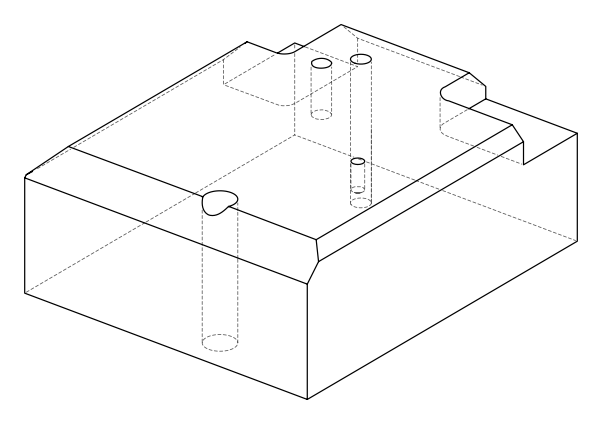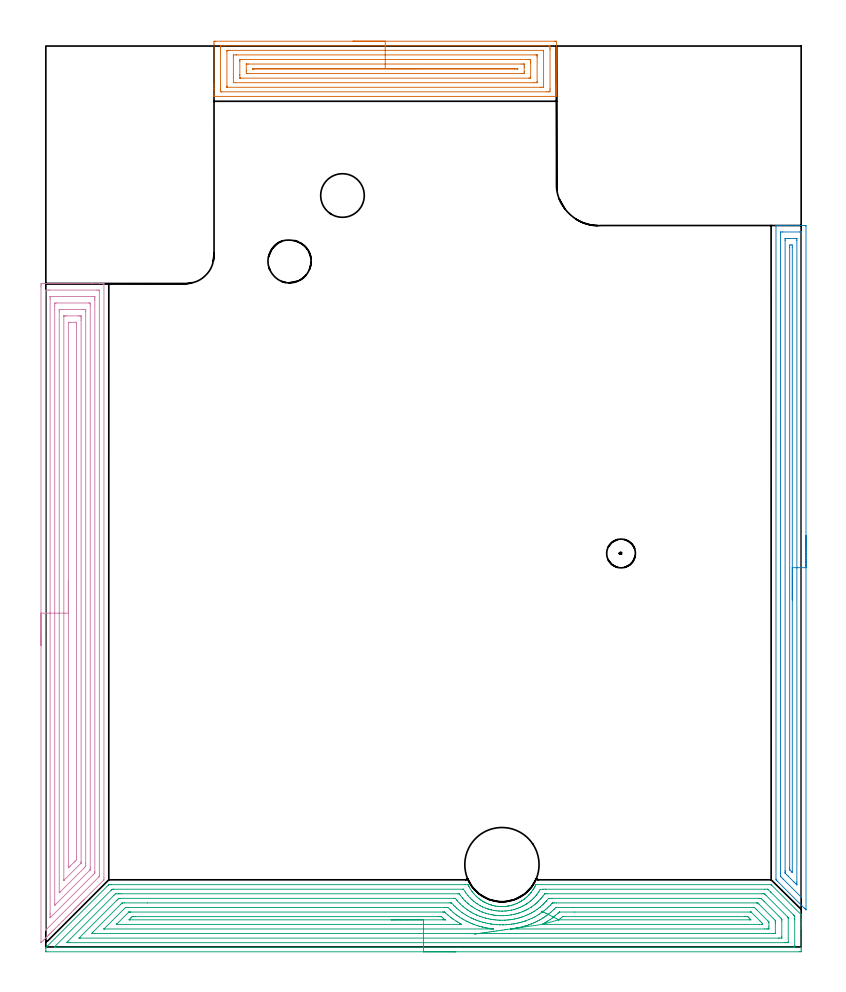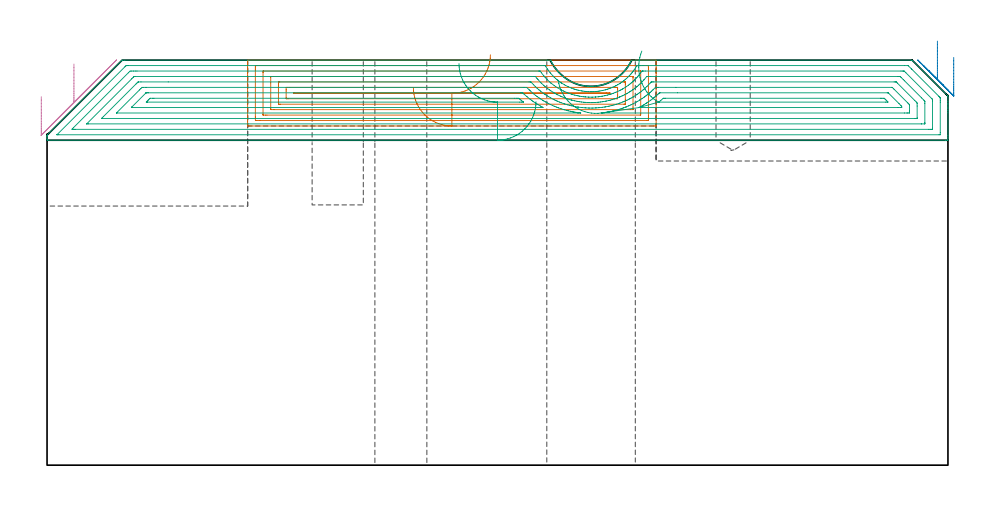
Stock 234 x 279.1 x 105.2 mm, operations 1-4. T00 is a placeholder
(PLAN: 14 operations, 8 tool changes, 57.6 min)
(1 AREA_MILL | FG_CHAMFER_SURFACE | UGT0205_001 | 6.13 min | 17719 mm3)
(2 AREA_MILL_1 | FG_CHAMFER_SURFACE_1 | UGT0205_001 | 6.83 min | 9652 mm3)
(3 AREA_MILL_2 | FG_CHAMFER_SURFACE_2 | UGT0205_001 | 14.41 min | 50048 mm3)
(4 AREA_MILL_3 | FG_CHAMFER_SURFACE_3 | UGT0205_001 | 11.29 min | 37905 mm3)
(5 MILL_CORNER_NOTCH_RECTANGULAR | CORNER_NOTCH_RECTANGULAR | NXT0201_012 | Follow Part, ap 4, ae 75% | 7.03 min | 108141 mm3)
(6 MILL_CORNER_NOTCH_RECTANGULAR_1 | CORNER_NOTCH_RECTANGULAR_1 | NXT0201_012 | Follow Part, ap 4, ae 75% | 9.53 min | 142114 mm3)
(7 MILL_BLIND_HOLE_FROM_SOLID_MATERIAL | STEP1POCKET | NXT0201_013 | Spiral | 0.78 min | 5224 mm3)
(8 SPOT_DRILL | STEP1HOLE | NXT0321_9005460120000 | 0.03 min | 9 mm3)
(9 SPOT_DRILL_1 | STEP1POCKET_1 | NXT0321_9005460120000 | 0.03 min | 3 mm3)
(10 DRILL_BLIND_HOLE_INTO_CENTER | STEP1HOLE | UGT0301_205 | 0.06 min | 712 mm3)
(11 GUN_DRILL_THROUGH_HOLE | STEP1HOLE | UGT0307_005 | 0.52 min | 5046 mm3)
(12 DRILL_TO_ENLARGE_THROUGH_HOLE | STEP1HOLE | NXT0301_102 | 0.45 min | 9283 mm3)
(13 INDEXABLE_INSERT_DRILL_THROUGH_HOLE_FROM_SOLID | STEP1HOLE_1 | NXT0302_017 | 0.44 min | 43389 mm3)
(14 DRILL_BLIND_HOLE_INTO_CENTER_1 | STEP1POCKET_1 | UGT0301_205 | 0.1 min | 1338 mm3)
(TOOL UGT0205_001 | Chamfer Mill 20 x 3 x 45 deg. | D20 FL50 Z2)
(TOOL NXT0201_012 | ENDMILL 16mm [2P460-1600-NA 1630] | D16 FL38 Z6)
(TOOL NXT0201_013 | ENDMILL 10mm | D10 FL30 Z4)
(TOOL NXT0321_9005460120000 | NC Spot Drill, 142deg, 12mm, Carbide, Uncoated | D12 PA142 FL30 Z2)
(TOOL UGT0301_205 | Twist Drill 8.9 mm | D8.9 PA118 FL78 Z2)
(TOOL UGT0307_005 | Gun Drill 8.3 mm | D8.3 PA130 FL24 Z1)
(TOOL NXT0301_102 | Carbide Drill 13.5mm [860.1-1350-108A1-MM 2214] | D13.5 PA140 FL123 Z2)
(TOOL NXT0302_017 | Index. Insert Drill 23mm [880-D2300L25-05] | D23 PA176 FL115 Z2)
(OP 1 AREA_MILL)
G17 G21 G94 G90
T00 M6
G54
G17 G0 G90 X95.15 Y280.6 S1061 M3
G43 Z115.2 H0
Z98.1
G94 G1 X95.188 Z97.228 F250.
X95.302 Z96.364
X95.491 Z95.512
X95.753 Z94.68
X96.087 Z93.874
X96.49 Z93.1
X96.958 Z92.364
X97.49 Z91.672
X98.079 Z91.029
X98.722 Z90.44
X99.414 Z89.908
X100.15 Z89.44
X100.924 Z89.037
X101.73 Z88.703
X102.562 Z88.441
X103.414 Z88.252
X104.278 Z88.138
X105.15 Z88.1
X157.635
X157.976 Y280.596 Z88.102
X158.19 Y280.591 Z88.105
X158.2 Y280.372 Z88.325
Y267.607 Z101.087
Y266.959 Z101.739
Y266.718 Z101.979
Y266.07 Z102.627
Y265.829 Z102.867
Y265.349 Z103.35
Y264.533 Z104.166
Y263.799 Z104.9
Y263.529 Z105.162
X158.191 Y263.503 Z105.188
X158.08 Y263.5 Z105.2
X52.22
X52.11 Y263.503 Z105.188
X52.107 Y263.527 Z105.164
X52.1 Y263.798 Z104.9
Y264.533 Z104.166
Y265.349 Z103.35
Y265.829 Z102.867
Y266.07 Z102.627
Y266.718 Z101.979
Y266.959 Z101.739
Y267.607 Z101.087
Y279.483 Z89.213
X52.103 Y280.048 Z88.649
X52.107 Y280.591 Z88.105
X52.119 Y280.593 Z88.103
X52.665 Y280.6 Z88.1
X105.15
Y279.186 Z89.514
X155.83 Y279.185 Z89.515
X155.856 Y279.184 Z89.516
X156.19 Y279.159 Z89.541
X156.198 Y278.817 Z89.883
X156.2 Y278.271 Z90.429
Y277.927 Z90.773
Y265.829 Z102.871
X156.199 Y265.487 Z103.213
X156.19 Y264.941 Z103.759
X155.881 Y264.916 Z103.784
X155.856 Y264.915 Z103.785
X154.993 Y264.914 Z103.786
X54.47 Y264.915 Z103.785
X54.444 Y264.916 Z103.784
X54.11 Y264.941 Z103.759
X54.102 Y265.283 Z103.417
X54.1 Y265.829 Z102.871
Y266.173 Z102.527
Y278.271 Z90.429
X54.101 Y278.613 Z90.087
X54.11 Y279.159 Z89.541
X54.419 Y279.184 Z89.516
X54.444 Y279.185 Z89.515
X55.307 Y279.186 Z89.514
X105.15
Y277.772 Z90.928
X154.077 Y277.771 Z90.929
X154.132 Y277.77 Z90.93
X154.166 Y277.768 Z90.932
X154.179 Y277.766 Z90.934
X154.19 Y277.75 Z90.95
X154.197 Y277.505 Z91.195
X154.199 Y277.382 Z91.318
X154.2 Y266.595 Z102.105
X154.198 Y266.472 Z102.228
X154.194 Y266.39 Z102.31
X154.189 Y266.335 Z102.365
X154.173 Y266.333 Z102.367
X154.077 Y266.331 Z102.369
X153.577 Y266.329 Z102.371
X153.187 Y266.328 Z102.372
X56.223 Y266.329 Z102.371
X56.168 Y266.33 Z102.37
X56.134 Y266.332 Z102.368
X56.121 Y266.334 Z102.366
X56.11 Y266.35 Z102.35
X56.103 Y266.595 Z102.105
X56.101 Y266.718 Z101.982
X56.1 Y277.505 Z91.195
X56.102 Y277.629 Z91.071
X56.106 Y277.711 Z90.989
X56.111 Y277.765 Z90.935
X56.127 Y277.767 Z90.933
X56.223 Y277.769 Z90.931
X56.723 Y277.771 Z90.929
X57.113 Y277.772 Z90.928
X105.15
Y276.357 Z92.343
X151.544
X152.172 Y276.352 Z92.348
X152.185 Y276.351 Z92.349
X152.19 Y276.342 Z92.358
X152.195 Y276.301 Z92.399
X152.198 Y276.216 Z92.484
X152.2 Y276.044 Z92.656
Y275.702 Z92.998
X152.199 Y268.1 Z100.6
X152.197 Y267.902 Z100.798
X152.193 Y267.803 Z100.897
X152.19 Y267.758 Z100.942
X152.155 Y267.749 Z100.951
X151.408 Y267.744 Z100.956
X151.271 Y267.743 Z100.957
X58.756
X58.128 Y267.748 Z100.952
X58.115 Y267.749 Z100.951
X58.11 Y267.758 Z100.942
X58.105 Y267.799 Z100.901
X58.102 Y267.884 Z100.816
X58.1 Y269.384 Z99.316
X58.101 Y276. Z92.7
X58.103 Y276.198 Z92.502
X58.107 Y276.297 Z92.403
X58.11 Y276.342 Z92.358
X58.145 Y276.351 Z92.349
X58.892 Y276.356 Z92.344
X59.029 Y276.357 Z92.343
X105.15
Y274.943 Z93.757
X149.856
X150.008 Y274.941 Z93.759
X150.128 Y274.937 Z93.763
X150.19 Y274.933 Z93.767
X150.193 Y274.906 Z93.794
X150.197 Y274.716 Z93.984
X150.2 Y274.145 Z94.555
Y273.827 Z94.873
Y269.702 Z98.998
X150.198 Y269.384 Z99.316
X150.195 Y269.242 Z99.458
X150.19 Y269.172 Z99.528
X150.183 Y269.164 Z99.536
X150.148 Y269.161 Z99.539
X150.083 Y269.158 Z99.542
X149.856 Y269.157 Z99.543
X149.629
X60.444
X60.292 Y269.159 Z99.541
X60.172 Y269.163 Z99.537
X60.11 Y269.167 Z99.533
X60.107 Y269.194 Z99.506
X60.103 Y269.384 Z99.316
X60.1 Y269.955 Z98.745
Y270.273 Z98.427
Y274.398 Z94.302
X60.102 Y274.716 Z93.984
X60.105 Y274.858 Z93.842
X60.11 Y274.928 Z93.772
X60.117 Y274.936 Z93.764
X60.152 Y274.939 Z93.761
X60.216 Y274.942 Z93.758
X60.444 Y274.943 Z93.757
X60.671
X105.15
Y273.529 Z95.171
X147.259
X147.85 Y273.527 Z95.173
X148.152 Y273.525 Z95.175
X148.179 Y273.522 Z95.178
X148.19 Y273.515 Z95.185
X148.196 Y273.481 Z95.219
X148.199 Y272.939 Z95.761
X148.2 Y272.589 Z96.111
Y271.161 Z97.539
Y270.812 Z97.888
X148.197 Y270.695 Z98.005
X148.193 Y270.602 Z98.098
X148.19 Y270.577 Z98.123
X148.18 Y270.576 Z98.124
X148.145 Y270.574 Z98.126
X147.85 Y270.572 Z98.128
X147.551 Y270.571 Z98.129
X63.041
X62.45 Y270.573 Z98.127
X62.148 Y270.575 Z98.125
X62.121 Y270.578 Z98.122
X62.11 Y270.585 Z98.115
X62.104 Y270.619 Z98.081
X62.101 Y271.161 Z97.539
X62.1 Y271.511 Z97.189
Y273.288 Z95.412
X62.103 Y273.405 Z95.295
X62.107 Y273.498 Z95.202
X62.11 Y273.523 Z95.177
X62.12 Y273.524 Z95.176
X62.155 Y273.526 Z95.174
X62.45 Y273.528 Z95.172
X62.749 Y273.529 Z95.171
X105.15
Y272.115 Z96.585
X146.07 Y272.114 Z96.586
X146.135 Y272.111 Z96.589
X146.176 Y272.108 Z96.592
X146.191 Y272.104 Z96.596
X146.193 Y272.092 Z96.608
X146.194 Y272.05 Z96.65
X146.19 Y271.992 Z96.708
X146.132 Y271.989 Z96.711
X146.07 Y271.987 Z96.713
X145.246 Y271.985 Z96.715
X64.23 Y271.986 Z96.714
X64.165 Y271.989 Z96.711
X64.124 Y271.992 Z96.708
X64.109 Y271.996 Z96.704
X64.107 Y272.008 Z96.692
X64.106 Y272.05 Z96.65
X64.11 Y272.108 Z96.592
X64.168 Y272.112 Z96.588
X64.23 Y272.113 Z96.587
X65.054 Y272.115 Z96.585
X105.15
X106.022 Z96.623
X106.886 Z96.737
X107.738 Z96.926
X108.57 Z97.188
X109.376 Z97.522
X110.15 Z97.925
X110.886 Z98.394
X111.578 Z98.925
X112.221 Z99.514
X112.81 Z100.157
X113.342 Z100.85
X113.81 Z101.585
X114.213 Z102.359
X114.547 Z103.165
X114.809 Z103.997
X114.998 Z104.849
X115.112 Z105.714
X115.15 Z106.585
G0 Z115.2
M5
M2
(OP 2 AREA_MILL_1)
G17 G21 G94 G90
T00 M6
G54
G17 G0 G90 X235.5 Y127.5 S1061 M3
G43 Z115.2 H0
Z105.9
G94 G1 Y127.462 Z105.028 F250.
Y127.348 Z104.164
Y127.159 Z103.312
Y126.897 Z102.48
Y126.563 Z101.674
Y126.16 Z100.9
Y125.692 Z100.164
Y125.16 Z99.472
Y124.571 Z98.829
Y123.928 Z98.24
Y123.236 Z97.708
Y122.5 Z97.24
Y121.726 Z96.837
Y120.92 Z96.503
Y120.088 Z96.241
Y119.237 Z96.052
Y118.372 Z95.938
Y117.5 Z95.9
Y11.577
X235.495 Y11.519 Z95.903
X235.494 Y11.518 Z95.904
X235.48 Y11.519 Z95.918
X235.441 Y11.558 Z95.957
X235.32 Y11.678 Z96.076
X235.182 Y11.817 Z96.216
X234.91 Y12.09 Z96.49
X226.604 Y20.396 Z104.795
X226.361 Y20.638 Z105.035
X226.205 Y20.796 Z105.19
X226.2 Y21.045 Z105.2
Y223.332
X226.202 Y223.49 Z105.188
X226.265 Y223.494 Z105.127
X226.672 Y223.5 Z104.728
X227.048 Z104.351
X227.721 Z103.674
X228.951 Z102.446
X229.509 Z101.885
X230.124 Z101.271
X234.873 Z96.524
X235.154 Y223.498 Z96.244
X235.492 Y223.49 Z95.906
X235.499 Y223.153 Z95.899
X235.5 Y117.5 Z95.9
X234.086 Z97.314
X234.085 Y15.581 Z97.315
X234.083 Y15.474 Z97.317
X234.079 Y15.405 Z97.321
X234.074 Y15.387 Z97.326
X234.053 Y15.404 Z97.347
X233.979 Y15.473 Z97.421
X233.763 Y15.687 Z97.637
X228.404 Y21.045 Z102.996
X227.721 Y21.736 Z103.679
X227.623 Y21.839 Z103.777
X227.618 Y21.939 Z103.782
X227.616 Y22.044 Z103.784
X227.614 Y22.832 Z103.786
X227.615 Y221.099 Z103.785
Y221.205
X227.619 Y221.312 Z103.781
X227.627 Y221.49 Z103.773
X227.721 Y221.493 Z103.679
X228.215 Y221.499 Z103.185
X233.578 Y221.5 Z97.822
X233.979 Y221.498 Z97.421
X234.036 Y221.495 Z97.364
X234.068 Y221.49 Z97.332
X234.079 Y221.476 Z97.321
X234.081 Y221.419 Z97.319
X234.085 Y221.206 Z97.315
X234.086 Y221.099 Z97.314
Y117.5
X232.672 Z98.728
X232.671 Y20.152 Z98.729
X232.67 Y19.674 Z98.73
X232.665 Y19.259 Z98.735
X232.664 Y19.247 Z98.736
X232.645 Y19.259 Z98.755
X232.191 Y19.709 Z99.209
X231.747 Y20.152 Z99.653
X229.96 Y21.939 Z101.44
X229.509 Y22.391 Z101.891
X229.073 Y22.832 Z102.327
X229.044 Y22.867 Z102.356
X229.035 Y22.894 Z102.365
X229.033 Y22.952 Z102.367
X229.03 Y23.072 Z102.37
X229.029 Y23.311 Z102.371
X229.028 Y23.725 Z102.372
X229.029 Y218.9 Z102.371
X229.031 Y219.313 Z102.369
X229.033 Y219.433 Z102.367
X229.035 Y219.484 Z102.365
X229.135 Y219.49 Z102.265
X229.324 Y219.498 Z102.076
X229.509 Y219.499 Z101.891
X230.216 Y219.5 Z101.184
X232.191 Z99.209
X232.378 Y219.499 Z99.022
X232.503 Y219.498 Z98.897
X232.602 Y219.494 Z98.798
X232.663 Y219.49 Z98.737
X232.665 Y219.471 Z98.735
X232.668 Y219.313 Z98.732
X232.671 Y218.834 Z98.729
X232.672 Y117.5 Z98.728
X231.257 Z100.143
Y23.328
X231.256 Y23.129 Z100.144
X231.255 Y23.106 Z100.145
X231.254 Y23.104 Z100.146
X231.248 Y23.106 Z100.152
X231.207 Y23.143 Z100.193
X231.151 Y23.198 Z100.249
X230.624 Y23.725 Z100.776
X230.515 Y23.839 Z100.885
X230.47 Y23.89 Z100.93
X230.45 Y23.921 Z100.95
X230.448 Y23.968 Z100.952
X230.444 Y24.171 Z100.956
X230.443 Y24.578 Z100.957
Y216.673
X230.45 Y217.48 Z100.95
X230.85 Y217.49 Z100.55
X231.25 Y217.478 Z100.15
X231.257 Y216.674 Z100.143
Y216.634
Y117.5
Y116.628 Z100.181
Y115.764 Z100.295
Y114.912 Z100.483
Y114.08 Z100.746
Y113.274 Z101.08
Y112.5 Z101.482
Y111.764 Z101.951
Y111.072 Z102.482
Y110.429 Z103.072
Y109.84 Z103.715
Y109.309 Z104.407
Y108.84 Z105.143
Y108.437 Z105.916
Y108.103 Z106.722
Y107.841 Z107.554
Y107.652 Z108.406
Y107.538 Z109.271
Y107.5 Z110.143
G0 Z115.2
M5
M2
(OP 3 AREA_MILL_2)
G17 G21 G94 G90
T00 M6
G54
G17 G0 G90 X127. Y-1.5 S1061 M3
G43 Z115.2 H0
Z94.4
G94 G1 X126.962 Z93.528 F250.
X126.848 Z92.664
X126.659 Z91.812
X126.397 Z90.98
X126.063 Z90.174
X125.66 Z89.4
X125.192 Z88.664
X124.661 Z87.972
X124.071 Z87.329
X123.428 Z86.74
X122.736 Z86.209
X122. Z85.74
X121.226 Z85.337
X120.42 Z85.003
X119.588 Z84.741
X118.737 Z84.552
X117.872 Z84.438
X117. Z84.4
X0.078
X0.01 Y-1.492 Z84.405
X0. Y-1.189 Z84.711
Y-0.461 Z85.438
X0.001 Y-0.319 Z85.58
X0.01 Y-0.2 Z85.695
X0.121 Y-0.079 Z85.821
X0.136 Y-0.064 Z85.836
X19.357 Y19.157 Z105.057
X19.444 Y19.247 Z105.142
X19.506 Y19.297 Z105.19
X19.514 Y19.304 Z105.196
X20.203 Y19.3 Z105.2
X129.934
X130.787 Y19.294 Z105.194
X130.805 Y19.293 Z105.193
X130.826 Y19.256 Z105.156
X130.877 Y19.153 Z105.05
X131.035 Y18.829 Z104.729
X131.099 Y18.707 Z104.607
X131.266 Y18.389 Z104.287
X131.31 Y18.31 Z104.209
X131.822 Y17.501 Z103.399
X132.008 Y17.232 Z103.129
X132.104 Y17.102 Z103.
X132.204 Y16.966 Z102.865
X132.492 Y16.613 Z102.513
X132.608 Y16.481 Z102.381
X132.79 Y16.274 Z102.173
X133.099 Y15.943 Z101.842
X133.32 Y15.725 Z101.625
X133.652 Y15.421 Z101.319
X133.993 Y15.126 Z101.025
X134.11 Y15.032 Z100.932
X134.356 Y14.838 Z100.737
X134.618 Y14.645 Z100.543
X134.761 Y14.547 Z100.445
X134.887 Y14.459 Z100.357
X135.298 Y14.199 Z100.098
X135.715 Y13.952 Z99.852
X135.782 Y13.912 Z99.812
X136.227 Y13.687 Z99.584
X136.676 Y13.475 Z99.375
X137.122 Y13.293 Z99.19
X137.57 Y13.126 Z99.022
X137.764 Y13.061 Z98.959
X137.961 Y13.003 Z98.897
X138.109 Y12.958 Z98.854
X138.465 Y12.861 Z98.757
X138.911 Y12.756 Z98.656
X139. Y12.739 Z98.639
X139.359 Y12.67 Z98.57
X139.806 Y12.603 Z98.502
X140.254 Y12.553 Z98.453
X140.519 Y12.534 Z98.434
X140.597 Y12.53 Z98.428
X140.637 Y12.527 Z98.424
X140.701 Y12.522 Z98.42
X141.083 Y12.511 Z98.404
X141.148 Y12.509 Z98.402
X141.259 Y12.511 Z98.401
X141.318
X141.427 Y12.51 Z98.405
X141.518 Y12.511 Z98.407
X141.529 Y12.512 Z98.404
X141.595 Z98.406
X142.042 Y12.532 Z98.428
X142.49 Y12.57 Z98.466
X142.874 Y12.616 Z98.516
X142.937 Y12.624 Z98.523
X143.313 Y12.686 Z98.585
X143.385 Y12.698 Z98.597
X143.831 Y12.789 Z98.688
X144.205 Y12.883 Z98.779
X144.279 Y12.901 Z98.798
X144.725 Y13.027 Z98.923
X144.844 Y13.063 Z98.962
X144.921 Y13.092 Z98.991
X145.097 Y13.159 Z99.054
X145.62 Y13.353 Z99.25
X146.069 Y13.544 Z99.443
X146.514 Y13.757 Z99.654
X146.861 Y13.939 Z99.839
X146.881 Y13.949 Z99.849
X147.327 Y14.216 Z100.114
X147.408 Y14.264 Z100.163
X147.831 Y14.544 Z100.443
X148.246 Y14.838 Z100.738
X148.303 Y14.881 Z100.78
X148.756 Y15.255 Z101.154
X148.952 Y15.428 Z101.328
X149.197 Y15.644 Z101.544
X149.281 Y15.725 Z101.625
X149.636 Y16.092 Z101.992
X149.693 Y16.151 Z102.05
X149.99 Y16.478 Z102.375
X150.092 Y16.588 Z102.487
X150.151 Y16.665 Z102.564
X150.22 Y16.753 Z102.652
X150.352 Y16.924 Z102.82
X150.454 Y17.053 Z102.952
X150.78 Y17.501 Z103.4
X150.895 Y17.671 Z103.569
X150.986 Y17.806 Z103.705
X151.043 Y17.904 Z103.803
X151.185 Y18.145 Z104.043
X151.253 Y18.261 Z104.157
X151.328 Y18.388 Z104.287
X151.341 Y18.411 Z104.311
X151.398 Y18.517 Z104.417
X151.498 Y18.707 Z104.602
X151.565 Y18.831 Z104.727
X151.724 Y19.153 Z105.052
X151.796 Y19.301 Z105.199
X224.482 Y19.3 Z105.2
X224.695 Y19.297 Z105.189
X224.809 Y19.192 Z105.091
X233.996 Y10.004 Z95.903
X234. Y9.999 Z95.897
Y8.618 Z94.518
Y8.008 Z93.904
Y7.704 Z93.6
Y7.117 Z93.014
Y6.812 Z92.709
Y6.225 Z92.12
Y5.627 Z91.522
Y-0.309 Z85.588
X233.998 Y-0.907 Z84.99
X233.993 Y-1.492 Z84.406
X233.989 Y-1.494 Z84.403
X233.401 Y-1.5 Z84.4
X117.
Y-0.086 Z85.814
X3.064 Y-0.085 Z85.815
X2.783 Y-0.083 Z85.817
X2.597 Y-0.079 Z85.821
X2.58 Y-0.077 Z85.823
X2.579 Y-0.076 Z85.824
X2.59 Y-0.062 Z85.838
X2.635 Y-0.016 Z85.884
X20.222 Y17.572 Z103.472
X20.346 Y17.692 Z103.592
X20.477 Y17.816 Z103.716
X20.557 Y17.879 Z103.779
X21.044 Y17.886 Z103.786
X129.112 Y17.885 Z103.785
X129.252 Y17.883 Z103.783
X129.345 Y17.879 Z103.779
X129.392 Y17.875 Z103.775
X129.401 Y17.865 Z103.765
X129.434 Y17.816 Z103.716
X129.934 Y17.023 Z102.923
X129.999 Y16.924 Z102.824
X130.132 Y16.725 Z102.625
X130.668 Y16.032 Z101.932
X130.826 Y15.841 Z101.741
X131.463 Y15.141 Z101.041
X131.717 Y14.89 Z100.79
X132.052 Y14.583 Z100.483
X132.434 Y14.249 Z100.149
X132.609 Y14.105 Z100.005
X133.237 Y13.622 Z99.522
X133.501 Y13.439 Z99.339
X133.532 Y13.419 Z99.319
X133.551 Y13.407 Z99.307
X133.63 Y13.358 Z99.258
X134.393 Y12.899 Z98.799
X134.671 Y12.744 Z98.644
X135.212 Y12.466 Z98.366
X135.285 Y12.431 Z98.331
X135.352 Y12.4 Z98.3
X136.177 Y12.052 Z97.952
X136.832 Y11.811 Z97.711
X137.069 Y11.734 Z97.634
X137.139 Y11.713 Z97.613
X137.624 Y11.575 Z97.475
X137.961 Y11.491 Z97.391
X138.071 Y11.465 Z97.365
X138.853 Y11.309 Z97.209
X139.168 Y11.26 Z97.16
X139.745 Y11.185 Z97.085
X140.176 Y11.144 Z97.044
X140.637 Y11.114 Z97.014
X141.114 Y11.098 Z96.998
X141.529 Y11.101 Z97.001
X141.987 Y11.117 Z97.017
X142.421 Y11.145 Z97.045
X142.816 Y11.18 Z97.08
X143.313 Y11.242 Z97.142
X143.6 Y11.288 Z97.188
X144.205 Y11.4 Z97.3
X144.35 Y11.43 Z97.33
X144.975 Y11.575 Z97.475
X145.143 Y11.621 Z97.521
X145.634 Y11.771 Z97.671
X145.989 Y11.899 Z97.799
X146.403 Y12.053 Z97.953
X146.881 Y12.245 Z98.145
X147.036 Y12.311 Z98.211
X147.38 Y12.466 Z98.366
X147.696 Y12.62 Z98.52
X147.773 Y12.659 Z98.559
X148.222 Y12.909 Z98.809
X148.665 Y13.168 Z99.068
X148.782 Y13.241 Z99.141
X148.961 Y13.358 Z99.258
X149.314 Y13.6 Z99.5
X149.557 Y13.772 Z99.672
X149.829 Y13.977 Z99.877
X150.161 Y14.249 Z100.149
X150.449 Y14.494 Z100.394
X150.79 Y14.8 Z100.7
X151.131 Y15.141 Z101.041
X151.341 Y15.356 Z101.256
X151.661 Y15.712 Z101.612
X151.933 Y16.032 Z101.932
X152.067 Y16.198 Z102.098
X152.233 Y16.41 Z102.31
X152.448 Y16.709 Z102.609
X152.597 Y16.924 Z102.824
X152.806 Y17.236 Z103.136
X153.125 Y17.758 Z103.658
X153.149 Y17.791 Z103.691
X153.169 Y17.816 Z103.716
X154.017 Y17.879 Z103.779
X154.839 Y17.885 Z103.785
X154.909
X222.698 Y17.886 Z103.786
X223.521 Y17.884 Z103.784
X223.59 Y17.882 Z103.782
X223.655 Y17.879 Z103.779
X223.723 Y17.816 Z103.716
X224.482 Y17.068 Z102.968
X224.626 Y16.924 Z102.824
X231.618 Y9.933 Z95.833
X231.757 Y9.792 Z95.692
X231.895 Y9.648 Z95.548
X231.985 Y9.554 Z95.454
X231.99 Y9.504 Z95.404
X231.997 Y9.412 Z95.312
X231.999 Y8.9 Z94.8
X232. Y8.391 Z94.291
X231.999 Y0.494 Z86.394
X231.993 Y-0.016 Z85.884
X231.99 Y-0.062 Z85.838
X231.984 Y-0.079 Z85.821
X231.688 Y-0.086 Z85.814
X117.
Y1.328 Z87.228
X7.281 Y1.329 Z87.229
X7.123 Y1.331 Z87.231
X6.842 Y1.335 Z87.235
X6.462 Y1.351 Z87.251
X6.855 Y1.755 Z87.655
X21.123 Y16.024 Z101.924
X21.575 Y16.463 Z102.363
X22.006 Y16.467 Z102.367
X22.46 Y16.47 Z102.37
X22.898 Y16.471 Z102.371
X23.351
X127.696
X127.923 Y16.468 Z102.368
X128.036 Y16.465 Z102.365
X128.086 Y16.462 Z102.362
X128.15 Y16.378 Z102.278
X128.399 Y16.032 Z101.932
X129.042 Y15.187 Z101.087
X129.081 Y15.141 Z101.041
X129.393 Y14.79 Z100.69
X129.898 Y14.249 Z100.149
X129.934 Y14.213 Z100.113
X130.525 Y13.659 Z99.559
X130.826 Y13.398 Z99.298
X130.875 Y13.358 Z99.258
X131.717 Y12.71 Z98.61
X132.061 Y12.466 Z98.366
X132.609 Y12.12 Z98.02
X133.473 Y11.603 Z97.503
X133.501 Y11.588 Z97.488
X133.529 Y11.575 Z97.475
X134.111 Y11.293 Z97.193
X134.393 Y11.164 Z97.064
X135.124 Y10.845 Z96.745
X135.285 Y10.783 Z96.683
X135.555 Y10.683 Z96.583
X136.177 Y10.472 Z96.372
X136.481 Y10.379 Z96.279
X137.069 Y10.218 Z96.118
X137.677 Y10.076 Z95.976
X137.961 Y10.017 Z95.917
X138.338 Y9.943 Z95.843
X138.777 Y9.868 Z95.768
X138.853 Y9.857 Z95.757
X139.352 Y9.792 Z95.692
X139.745 Y9.752 Z95.652
X139.788 Y9.749 Z95.649
X140.637 Y9.697 Z95.597
X140.736 Y9.692 Z95.592
X141.529 Y9.685 Z95.585
X141.634 Y9.686 Z95.586
X142.421 Y9.721 Z95.621
X142.488 Y9.725 Z95.625
X143.256 Y9.792 Z95.692
X143.307 Y9.798 Z95.698
X143.313 Y9.799 Z95.699
X144.082 Y9.914 Z95.814
X144.205 Y9.935 Z95.835
X144.832 Y10.056 Z95.956
X145.097 Y10.116 Z96.016
X145.554 Y10.226 Z96.126
X145.989 Y10.345 Z96.245
X146.251 Y10.421 Z96.321
X146.523 Y10.504 Z96.404
X146.881 Y10.626 Z96.526
X146.923 Y10.641 Z96.541
X147.036 Y10.683 Z96.583
X147.564 Y10.891 Z96.791
X147.773 Y10.977 Z96.877
X148.191 Y11.157 Z97.057
X148.665 Y11.375 Z97.275
X148.799 Y11.441 Z97.341
X149.059 Y11.575 Z97.475
X149.38 Y11.751 Z97.651
X149.557 Y11.853 Z97.753
X150.261 Y12.278 Z98.178
X150.449 Y12.404 Z98.304
X150.486 Y12.429 Z98.329
X150.54 Y12.466 Z98.366
X151.006 Y12.8 Z98.7
X151.341 Y13.049 Z98.949
X151.512 Y13.186 Z99.086
X151.718 Y13.358 Z99.258
X151.994 Y13.596 Z99.496
X152.233 Y13.806 Z99.706
X152.46 Y14.022 Z99.922
X152.688 Y14.249 Z100.149
X153.125 Y14.702 Z100.602
X153.332 Y14.933 Z100.833
X153.511 Y15.141 Z101.041
X153.738 Y15.419 Z101.319
X154.017 Y15.77 Z101.67
X154.128 Y15.921 Z101.821
X154.504 Y16.436 Z102.336
X154.53 Y16.465 Z102.365
X154.58 Y16.467 Z102.367
X154.689 Y16.469 Z102.369
X154.909 Y16.471 Z102.371
X155.361
X221.806
X222.26 Y16.47 Z102.37
X222.478 Y16.467 Z102.367
X222.586 Y16.464 Z102.364
X222.639 Y16.45 Z102.35
X222.698 Y16.398 Z102.298
X223.067 Y16.032 Z101.932
X229.834 Y9.267 Z95.167
X229.923 Y9.175 Z95.075
X229.966 Y9.127 Z95.027
X229.985 Y9.104 Z95.004
X229.99 Y9.066 Z94.966
X229.996 Y8.9 Z94.8
X229.999 Y8.734 Z94.634
Y1.602 Z87.502
X229.993 Y1.435 Z87.335
X229.988 Y1.335 Z87.235
X229.943 Y1.333 Z87.233
X229.834 Y1.331 Z87.231
X229.38 Y1.329 Z87.229
X228.942
X117. Y1.328 Z87.228
Y2.743 Z88.643
X10.781 Y2.744 Z88.644
X10.41 Y2.746 Z88.646
X10.32 Y2.749 Z88.649
X10.312 Y2.753 Z88.653
Y2.757 Z88.657
X10.322 Y2.771 Z88.671
X10.41 Y2.861 Z88.761
X22.006 Y14.457 Z100.357
X22.35 Y14.797 Z100.697
X22.537 Y14.979 Z100.879
X22.603 Y15.043 Z100.943
X22.697 Y15.05 Z100.95
X22.898 Y15.055 Z100.955
X22.982 Y15.056 Z100.956
X126.366 Y15.057 Z100.957
X126.45 Y15.056 Z100.956
X126.848 Y15.05 Z100.95
X127.258 Y14.552 Z100.452
X127.521 Y14.249 Z100.149
X128.15 Y13.561 Z99.461
X128.35 Y13.358 Z99.258
X129.042 Y12.718 Z98.618
X129.33 Y12.466 Z98.366
X129.934 Y11.995 Z97.895
X130.494 Y11.575 Z97.475
X130.826 Y11.351 Z97.251
X131.441 Y10.96 Z96.86
X131.717 Y10.797 Z96.697
X131.915 Y10.683 Z96.583
X132.361 Y10.435 Z96.335
X132.609 Y10.311 Z96.211
X133.335 Y9.958 Z95.858
X133.501 Y9.886 Z95.786
X133.723 Y9.792 Z95.692
X134.393 Y9.521 Z95.421
X134.821 Y9.364 Z95.264
X135.285 Y9.207 Z95.107
X136.122 Y8.955 Z94.855
X136.177 Y8.94 Z94.84
X136.325 Y8.9 Z94.8
X137.069 Y8.731 Z94.631
X137.668 Y8.607 Z94.507
X137.961 Y8.553 Z94.453
X138.374 Y8.488 Z94.388
X138.853 Y8.425 Z94.325
X139.388 Y8.366 Z94.266
X139.745 Y8.337 Z94.237
X140.349 Y8.296 Z94.196
X140.637 Y8.283 Z94.183
X140.906 Y8.277 Z94.177
X141.529 Y8.272 Z94.172
X142.135 Y8.294 Z94.194
X142.421 Y8.308 Z94.208
X142.974 Y8.347 Z94.247
X143.313 Y8.378 Z94.278
X143.783 Y8.43 Z94.33
X144.205 Y8.49 Z94.39
X144.563 Y8.543 Z94.443
X145.097 Y8.641 Z94.541
X145.314 Y8.683 Z94.583
X145.989 Y8.831 Z94.731
X146.045 Y8.844 Z94.744
X146.271 Y8.9 Z94.8
X146.748 Y9.033 Z94.933
X146.881 Y9.072 Z94.972
X147.429 Y9.243 Z95.143
X147.773 Y9.366 Z95.266
X148.083 Y9.481 Z95.381
X148.665 Y9.703 Z95.603
X148.728 Y9.728 Z95.628
X148.879 Y9.792 Z95.692
X149.347 Y10.001 Z95.901
X149.557 Y10.097 Z95.997
X149.952 Y10.288 Z96.188
X150.449 Y10.545 Z96.445
X150.538 Y10.594 Z96.494
X150.697 Y10.683 Z96.583
X151.099 Y10.924 Z96.824
X151.341 Y11.072 Z96.972
X151.648 Y11.268 Z97.168
X152.109 Y11.575 Z97.475
X152.182 Y11.625 Z97.525
X152.233 Y11.661 Z97.561
X152.694 Y12.005 Z97.905
X153.125 Y12.342 Z98.242
X153.193 Y12.398 Z98.298
X153.273 Y12.466 Z98.366
X153.668 Y12.815 Z98.715
X154.017 Y13.126 Z99.026
X154.135 Y13.24 Z99.14
X154.252 Y13.358 Z99.258
X154.574 Y13.692 Z99.592
X154.909 Y14.044 Z99.944
X155.006 Y14.152 Z100.052
X155.089 Y14.249 Z100.149
X155.753 Y15.049 Z100.949
X155.801 Y15.052 Z100.952
X155.887 Y15.055 Z100.955
X156.692 Y15.057 Z100.957
X156.776
X220.914
X220.999 Y15.056 Z100.956
X221.401 Y15.05 Z100.95
X221.602 Y15.038 Z100.938
X221.806 Y14.841 Z100.741
X222.401 Y14.249 Z100.149
X222.698 Y13.954 Z99.854
X227.158 Y9.493 Z95.393
X227.745 Y8.9 Z94.8
X227.941 Y8.698 Z94.598
X227.99 Y8.635 Z94.535
X227.993 Y8.584 Z94.484
X227.996 Y8.479 Z94.379
X228. Y8.058 Z93.958
Y3.13 Z89.03
X227.998 Y2.919 Z88.819
X227.995 Y2.814 Z88.714
X227.99 Y2.763 Z88.663
X227.984 Y2.749 Z88.649
X227.961 Y2.748 Z88.648
X227.158 Y2.743 Z88.643
X227.074
X117.
Y4.157 Z90.057
X14.263 Y4.158 Z90.058
X14.226 Y4.159 Z90.059
X14.201 Y4.162 Z90.062
X14.177 Y4.167 Z90.067
X14.193 Y4.189 Z90.089
X14.211 Y4.209 Z90.109
X14.441 Y4.442 Z90.342
X14.655 Y4.657 Z90.557
X23.127 Y13.128 Z99.028
X23.36 Y13.358 Z99.258
X23.579 Y13.569 Z99.469
X23.652 Y13.636 Z99.536
X23.79 Y13.638 Z99.538
X24.397 Y13.642 Z99.542
X31.476 Y13.643 Z99.543
X125.188
X125.474 Y13.642 Z99.542
X125.569 Y13.64 Z99.54
X125.644 Y13.637 Z99.537
X125.687 Y13.633 Z99.533
X126.366 Y12.908 Z98.808
X126.797 Y12.466 Z98.366
X127.258 Y12.039 Z97.939
X127.778 Y11.575 Z97.475
X128.15 Y11.28 Z97.18
X128.925 Y10.683 Z96.583
X129.042 Y10.597 Z96.497
X129.324 Y10.401 Z96.301
X129.934 Y10.02 Z95.92
X130.309 Y9.792 Z95.692
X130.826 Y9.493 Z95.393
X131.479 Y9.138 Z95.038
X131.717 Y9.023 Z94.923
X131.978 Y8.9 Z94.8
X132.413 Y8.704 Z94.604
X132.609 Y8.617 Z94.517
X133.097 Y8.413 Z94.313
X133.501 Y8.255 Z94.155
X134.18 Y8.008 Z93.908
X134.393 Y7.936 Z93.836
X134.502 Y7.9 Z93.8
X135.285 Y7.676 Z93.576
X135.742 Y7.552 Z93.452
X136.177 Y7.45 Z93.35
X136.897 Y7.289 Z93.189
X137.069 Y7.256 Z93.156
X137.836 Y7.117 Z93.017
X137.961 Y7.097 Z92.997
X137.984 Y7.094 Z92.994
X138.853 Y6.99 Z92.89
X138.995 Y6.975 Z92.875
X139.745 Y6.915 Z92.815
X139.962 Y6.9 Z92.8
X140.637 Y6.868 Z92.768
X140.891 Y6.863 Z92.763
X141.529 Y6.858 Z92.758
X141.782 Y6.864 Z92.764
X142.421 Y6.889 Z92.789
X142.637 Y6.901 Z92.801
X143.313 Y6.95 Z92.85
X143.466 Y6.964 Z92.864
X144.205 Y7.043 Z92.943
X144.271 Y7.051 Z92.951
X144.736 Y7.117 Z93.017
X145.048 Y7.165 Z93.065
X145.097 Y7.174 Z93.074
X145.796 Y7.309 Z93.209
X145.989 Y7.35 Z93.25
X146.525 Y7.473 Z93.373
X146.881 Y7.559 Z93.459
X147.236 Y7.654 Z93.554
X147.773 Y7.805 Z93.705
X147.929 Y7.852 Z93.752
X148.423 Y8.008 Z93.908
X148.602 Y8.071 Z93.971
X148.665 Y8.094 Z93.994
X148.801 Y8.145 Z94.045
X149.557 Y8.442 Z94.342
X149.882 Y8.575 Z94.475
X150.449 Y8.819 Z94.719
X150.628 Y8.9 Z94.8
X151.107 Y9.134 Z95.034
X151.341 Y9.254 Z95.154
X151.69 Y9.442 Z95.342
X152.233 Y9.746 Z95.646
X152.262 Y9.763 Z95.663
X152.309 Y9.792 Z95.692
X152.81 Y10.106 Z96.006
X153.125 Y10.307 Z96.207
X153.349 Y10.459 Z96.359
X153.674 Y10.683 Z96.583
X153.873 Y10.826 Z96.726
X154.017 Y10.933 Z96.833
X154.376 Y11.215 Z97.115
X154.824 Y11.575 Z97.475
X154.909 Y11.646 Z97.546
X155.341 Y12.034 Z97.934
X155.815 Y12.466 Z98.366
X156.268 Y12.933 Z98.833
X156.665 Y13.358 Z99.258
X156.868 Y13.578 Z99.478
X156.925 Y13.636 Z99.536
X156.996 Y13.638 Z99.538
X157.301 Y13.642 Z99.542
X157.584 Y13.643 Z99.543
X158.191
X220.022 Y13.642 Z99.542
X220.307 Y13.64 Z99.54
X220.497 Y13.636 Z99.536
X220.557 Y13.633 Z99.533
X220.582 Y13.612 Z99.512
X220.636 Y13.562 Z99.462
X220.844 Y13.358 Z99.258
X220.914 Y13.288 Z99.188
X225.374 Y8.828 Z94.728
X225.779 Y8.416 Z94.316
X225.979 Y8.211 Z94.111
X225.99 Y8.008 Z93.908
X225.999 Y7.384 Z93.284
Y4.286 Z90.186
X225.998 Y4.208 Z90.108
X225.994 Y4.169 Z90.069
X225.991 Y4.165 Z90.065
X225.981 Y4.162 Z90.062
X225.944 Y4.159 Z90.059
X225.659 Y4.157 Z90.057
X225.374
X117.
Y5.571 Z91.471
X18.2
X18.057 Y5.573 Z91.473
X18.034 Y5.574 Z91.474
X18.032 Y5.576 Z91.476
X18.033 Y5.58 Z91.48
X18.055 Y5.606 Z91.506
X18.083 Y5.636 Z91.536
X24.023 Y11.575 Z97.475
X24.355 Y11.901 Z97.801
X24.682 Y12.222 Z98.122
X24.923 Y12.225 Z98.125
X25.574 Y12.228 Z98.128
X25.811 Y12.229 Z98.129
X123.69 Y12.228 Z98.128
X123.929 Y12.227 Z98.127
X124.582 Y12.222 Z98.122
X125.243 Y11.575 Z97.475
X125.474 Y11.357 Z97.257
X126.225 Y10.683 Z96.583
X126.366 Y10.565 Z96.465
X126.921 Y10.128 Z96.028
X127.258 Y9.872 Z95.772
X127.367 Y9.792 Z95.692
X127.826 Y9.466 Z95.366
X128.15 Y9.253 Z95.153
X128.706 Y8.9 Z94.8
X129.042 Y8.698 Z94.598
X129.479 Y8.446 Z94.346
X129.934 Y8.195 Z94.095
X130.288 Y8.008 Z93.908
X130.826 Y7.748 Z93.648
X131.317 Y7.517 Z93.417
X131.717 Y7.345 Z93.245
X131.879 Y7.278 Z93.178
X132.272 Y7.117 Z93.017
X132.609 Y6.987 Z92.887
X132.817 Y6.91 Z92.81
X133.501 Y6.675 Z92.575
X134.144 Y6.475 Z92.375
X134.393 Y6.403 Z92.303
X135.032 Y6.225 Z92.125
X135.285 Y6.163 Z92.063
X135.367 Y6.144 Z92.044
X135.894 Y6.027 Z91.927
X136.177 Y5.966 Z91.866
X136.505 Y5.897 Z91.797
X136.765 Y5.85 Z91.75
X137.069 Y5.798 Z91.698
X137.58 Y5.715 Z91.615
X137.881 Y5.672 Z91.572
X137.961 Y5.661 Z91.561
X138.606 Y5.581 Z91.481
X138.608 Y5.579 Z91.479
X138.609 Y5.578 Z91.478
X138.593 Y5.577 Z91.477
X137.961 Y5.572 Z91.472
X137.724 Y5.571 Z91.471
X117.
Y6.985 Z92.885
X22.073 Y6.986 Z92.886
X22.006 Y6.988 Z92.888
X21.934 Y6.992 Z92.892
X21.904 Y6.996 Z92.896
X21.93 Y7.027 Z92.927
X21.95 Y7.051 Z92.951
X22.006 Y7.109 Z93.009
X22.01 Y7.113 Z93.013
X25.577 Y10.68 Z96.58
X25.681 Y10.78 Z96.68
X25.704 Y10.8 Z96.7
X25.714 Y10.806 Z96.706
X25.764 Y10.809 Z96.709
X25.939 Y10.812 Z96.712
X26.202 Y10.814 Z96.714
X26.334 Y10.815 Z96.715
X122.929 Y10.814 Z96.714
X123.193 Y10.813 Z96.713
X123.368 Y10.811 Z96.711
X123.507 Y10.808 Z96.708
X123.545 Y10.8 Z96.7
X123.559 Y10.789 Z96.689
X123.677 Y10.683 Z96.583
X123.848 Y10.525 Z96.425
X124.582 Y9.865 Z95.765
X124.669 Y9.792 Z95.692
X125.474 Y9.158 Z95.058
X125.811 Y8.9 Z94.8
X126.132 Y8.666 Z94.566
X126.366 Y8.499 Z94.399
X127.11 Y8.008 Z93.908
X127.258 Y7.914 Z93.814
X127.507 Y7.759 Z93.659
X128.15 Y7.387 Z93.287
X128.621 Y7.117 Z93.017
X128.76 Y7.035 Z92.935
X128.826 Y6.992 Z92.892
X128.281 Y6.985 Z92.885
X117.
Y8.4 Z94.3
X26.074
X25.92 Y8.401 Z94.301
X25.855 Y8.403 Z94.303
X25.766 Y8.407 Z94.307
X25.822 Y8.468 Z94.368
X25.912 Y8.562 Z94.462
X26.247 Y8.9 Z94.8
X26.356 Y9.009 Z94.909
X26.466 Y9.117 Z95.017
X26.698 Y9.339 Z95.239
X26.764 Y9.393 Z95.293
X26.862 Y9.396 Z95.296
X27.358 Y9.399 Z95.299
X27.749 Y9.4 Z95.3
X121.405
X121.906 Y9.399 Z95.299
X122.301 Y9.397 Z95.297
X122.543 Y9.393 Z95.293
X122.798 Y9.176 Z95.076
X123.12 Y8.9 Z94.8
X123.69 Y8.439 Z94.339
X123.704 Y8.427 Z94.327
X123.711 Y8.42 Z94.32
X123.718 Y8.409 Z94.309
Y8.406 Z94.306
X123.712 Y8.403 Z94.303
X123.69 Y8.401 Z94.301
X123.298 Y8.4 Z94.3
X122.798
X117.
X116.129 Z94.338
X115.264 Z94.451
X114.412 Z94.64
X113.58 Z94.903
X112.774 Z95.236
X112. Z95.639
X111.264 Z96.108
X110.572 Z96.639
X109.929 Z97.228
X109.34 Z97.872
X108.809 Z98.564
X108.34 Z99.3
X107.937 Z100.073
X107.603 Z100.879
X107.341 Z101.711
X107.152 Z102.563
X107.038 Z103.428
X107. Z104.3
G0 X132.777 Y3.981 Z99.98
G1 X132.935 Y4.003 Z99.122
X133.166 Y4.036 Z98.282
X133.469 Y4.08 Z97.465
X133.841 Y4.133 Z96.678
X134.28 Y4.195 Z95.926
X134.782 Y4.267 Z95.216
X135.343 Y4.347 Z94.553
X135.959 Y4.434 Z93.942
X136.626 Y4.529 Z93.387
X137.338 Y4.631 Z92.894
X138.09 Y4.738 Z92.464
X138.876 Y4.85 Z92.103
X139.69 Y4.966 Z91.812
X140.527 Y5.085 Z91.594
X141.379 Y5.207 Z91.451
X142.24 Y5.329 Z91.383
X143.103 Y5.452 Z91.391
X143.963 Y5.575 Z91.475
X144.182 Y5.606 Z91.506
X144.205 Y5.609 Z91.509
X144.753 Y5.678 Z91.578
X144.838 Y5.69 Z91.59
X145.097 Y5.729 Z91.629
X145.526 Y5.797 Z91.697
X145.784 Y5.841 Z91.741
X145.989 Y5.878 Z91.778
X146.279 Y5.935 Z91.835
X146.52 Y5.985 Z91.885
X146.881 Y6.063 Z91.963
X147.013 Y6.093 Z91.993
X147.572 Y6.225 Z92.125
X147.731 Y6.267 Z92.167
X147.773 Y6.279 Z92.179
X148.424 Y6.466 Z92.366
X148.665 Y6.539 Z92.439
X149.103 Y6.679 Z92.579
X149.557 Y6.834 Z92.734
X149.764 Y6.909 Z92.809
X150.317 Y7.117 Z93.017
X150.412 Y7.154 Z93.054
X150.449 Y7.169 Z93.069
X151.04 Y7.417 Z93.317
X151.341 Y7.547 Z93.447
X151.658 Y7.691 Z93.591
X152.233 Y7.957 Z93.857
X152.267 Y7.974 Z93.874
X152.334 Y8.008 Z93.908
X152.846 Y8.287 Z94.187
X153.125 Y8.44 Z94.34
X153.415 Y8.609 Z94.509
X153.908 Y8.9 Z94.8
X153.975 Y8.941 Z94.841
X154.017 Y8.967 Z94.867
X154.515 Y9.294 Z95.194
X154.909 Y9.557 Z95.457
X155.047 Y9.654 Z95.554
X155.238 Y9.792 Z95.692
X155.56 Y10.032 Z95.932
X155.801 Y10.216 Z96.116
X156.059 Y10.424 Z96.324
X156.374 Y10.683 Z96.583
X156.546 Y10.829 Z96.729
X156.692 Y10.957 Z96.857
X157.015 Y11.252 Z97.152
X157.364 Y11.575 Z97.475
X157.476 Y11.683 Z97.583
X158.001 Y12.21 Z98.11
X158.15 Y12.222 Z98.122
X158.476 Y12.226 Z98.126
X158.715 Y12.228 Z98.128
X163.326 Y12.229 Z98.129
X219.368 Y12.228 Z98.128
X219.449 Y12.227 Z98.127
X219.489 Y12.225 Z98.125
X219.506 Y12.222 Z98.122
X219.546 Y12.195 Z98.095
X219.863 Y11.885 Z97.785
X220.022 Y11.73 Z97.63
X223.59 Y8.162 Z94.062
X223.742 Y8.008 Z93.908
X223.893 Y7.852 Z93.752
X223.99 Y7.75 Z93.65
X223.994 Y7.701 Z93.601
X223.998 Y7.6 Z93.5
X224. Y6.225 Z92.125
X223.998 Y5.817 Z91.717
X223.994 Y5.679 Z91.579
X223.989 Y5.578 Z91.478
X223.917 Y5.576 Z91.476
X223.59 Y5.573 Z91.473
X223.352 Y5.572 Z91.472
X222.698 Y5.571 Z91.471
X144.698
X144.205 Y5.572 Z91.472
X143.965 Y5.573 Z91.473
X143.963 Y5.575 Z91.475
X153.767 Y6.988 Z92.888
X153.824 Y7.023 Z92.923
X154.017 Y7.132 Z93.032
X154.573 Y7.452 Z93.352
X154.909 Y7.648 Z93.548
X155.133 Y7.784 Z93.684
X155.498 Y8.008 Z93.908
X155.683 Y8.126 Z94.026
X155.801 Y8.204 Z94.104
X156.214 Y8.487 Z94.387
X156.692 Y8.818 Z94.718
X156.74 Y8.852 Z94.752
X156.804 Y8.9 Z94.8
X157.244 Y9.241 Z95.141
X157.584 Y9.507 Z95.407
X157.741 Y9.635 Z95.535
X157.927 Y9.792 Z95.692
X158.221 Y10.047 Z95.947
X158.476 Y10.273 Z96.173
X158.691 Y10.469 Z96.369
X158.924 Y10.683 Z96.583
X159.02 Y10.769 Z96.669
X159.056 Y10.798 Z96.698
X159.072 Y10.808 Z96.708
X159.106 Y10.81 Z96.71
X159.238 Y10.814 Z96.714
X163.752 Y10.815 Z96.715
X218.238 Y10.814 Z96.714
X218.37 Y10.813 Z96.713
X218.457 Y10.81 Z96.71
X218.484 Y10.807 Z96.707
X218.496 Y10.799 Z96.699
X218.522 Y10.777 Z96.677
X218.619 Y10.683 Z96.583
X221.294 Y8.008 Z93.908
X221.806 Y7.493 Z93.393
X221.986 Y7.305 Z93.205
X221.992 Y7.117 Z93.017
Y7.02 Z92.92
X221.99 Y6.999 Z92.899
X221.977 Y6.992 Z92.892
X221.934 Y6.989 Z92.889
X221.806 Y6.987 Z92.887
X221.045 Y6.985 Z92.885
X153.885 Y6.986 Z92.886
X153.767 Y6.988 Z92.888
X158.893 Y8.406 Z94.306
X158.894 Y8.41 Z94.31
X158.908 Y8.425 Z94.325
X159.422 Y8.847 Z94.747
X160.031 Y9.368 Z95.268
X160.076 Y9.394 Z95.294
X160.136 Y9.396 Z95.296
X160.26 Y9.398 Z95.298
X160.652 Y9.4 Z95.3
X216.454
X216.846 Y9.399 Z95.299
X217.346 Y9.395 Z95.295
X217.416 Y9.393 Z95.293
X217.454 Y9.387 Z95.287
X217.492 Y9.352 Z95.252
X217.647 Y9.202 Z95.102
X217.953 Y8.9 Z94.8
X218.238 Y8.615 Z94.515
X218.312 Y8.54 Z94.44
X218.357 Y8.491 Z94.391
X218.432 Y8.409 Z94.309
X218.325 Y8.404 Z94.304
X218.238 Y8.402 Z94.302
X217.846 Y8.4 Z94.3
X158.977
X158.928 Y8.401 Z94.301
X158.898 Y8.404 Z94.304
X158.893 Y8.406 Z94.306
X158.202 Y8.76 Z94.702
X157.543 Y9.098 Z95.165
X156.923 Y9.415 Z95.69
X156.347 Y9.711 Z96.274
X155.817 Y9.982 Z96.912
X155.339 Y10.227 Z97.599
X154.917 Y10.444 Z98.331
X154.552 Y10.63 Z99.102
X154.249 Y10.786 Z99.905
X154.009 Y10.908 Z100.734
X153.835 Y10.998 Z101.585
X153.727 Y11.053 Z102.448
X153.686 Y11.074 Z103.32
X153.714 Y11.06 Z104.192
X153.809 Y11.011 Z105.057
X153.97 Y10.929 Z105.911
X154.197 Y10.812 Z106.745
X154.488 Y10.663 Z107.554
G0 Z115.2
M5
M2
(OP 4 AREA_MILL_3)
G17 G21 G94 G90
T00 M6
G54
G17 G0 G90 X-1.5 Y93.4 S1061 M3
G43 Z115.2 H0
Z95.7
G94 G1 Y93.438 Z94.828 F250.
Y93.552 Z93.964
Y93.741 Z93.112
Y94.003 Z92.28
Y94.337 Z91.474
Y94.74 Z90.7
Y95.208 Z89.964
Y95.74 Z89.272
Y96.329 Z88.629
Y96.972 Z88.04
Y97.664 Z87.508
Y98.4 Z87.04
Y99.174 Z86.637
Y99.98 Z86.303
Y100.812 Z86.041
Y101.663 Z85.852
Y102.528 Z85.738
Y103.4 Z85.7
Y204.46
X-1.499 Y204.872 Z85.701
X-1.495 Y205.349 Z85.703
X-1.492 Y205.491 Z85.706
X-1.024 Y205.495 Z86.174
X-0.404 Y205.5 Z86.794
X14.254 Z101.45
X16.641 Z103.836
X17.354 Z104.553
X17.616 Z104.815
X17.987 Y205.493 Z105.178
X17.997 Y205.491 Z105.188
X18. Y205.319 Z105.2
Y21.596
X17.994 Y20.804 Z105.192
X17.968 Y20.767 Z105.167
X11.783 Y14.581 Z98.979
X11.645 Y14.444 Z98.843
X11.481 Y14.28 Z98.679
X11.341 Y14.139 Z98.537
X11.198 Y13.997 Z98.396
X11.045 Y13.843 Z98.242
X10.9 Y13.697 Z98.095
X10.751 Y13.55 Z97.949
X10.608 Y13.407 Z97.806
X10.458 Y13.256 Z97.653
X10.304 Y13.103 Z97.502
X10.172 Y12.971 Z97.37
X10.016 Y12.814 Z97.211
X9.857 Y12.656 Z97.055
X9.736 Y12.535 Z96.933
X9.575 Y12.372 Z96.77
X9.41 Y12.209 Z96.608
X9.299 Y12.098 Z96.497
X9.133 Y11.93 Z96.328
X8.963 Y11.762 Z96.161
X8.692 Y11.491 Z95.89
X8.517 Y11.315 Z95.713
X7.958 Y10.758 Z95.158
X7.623 Y10.421 Z94.819
X7.03 Y9.83 Z94.23
X6.336 Y9.136 Z93.535
X5.386 Y8.186 Z92.585
X4.045 Y6.845 Z91.244
X2.705 Y5.504 Z89.903
X2.257 Y5.057 Z89.456
X1.811 Y4.61 Z89.008
X1.27 Y4.07 Z88.47
X1.037 Y3.835 Z88.234
X0.917 Y3.716 Z88.114
X0.408 Y3.208 Z87.608
X0.154 Y2.952 Z87.35
X0.023 Y2.822 Z87.22
X-0.454 Y2.346 Z86.746
X-0.729 Y2.068 Z86.466
X-1.32 Y1.48 Z85.879
X-1.465 Y1.341 Z85.733
X-1.496 Y1.315 Z85.702
X-1.5 Y1.515 Z85.7
Y103.4
X-0.086 Z87.114
Y202.135
X-0.085 Y203.028 Z87.115
X-0.084 Y203.084 Z87.116
X-0.072 Y203.49 Z87.128
X0.335 Y203.497 Z87.535
X0.743 Y203.499 Z87.943
X1.215 Y203.5 Z88.415
X15.757 Y203.499 Z102.957
X16.233 Y203.497 Z103.433
X16.471 Y203.49 Z103.671
X16.579 Y203.473 Z103.779
X16.585 Y203.141 Z103.785
Y203.084
X16.586 Y22.49 Z103.786
X16.584 Y22.071 Z103.784
X16.58 Y21.862 Z103.78
X16.579 Y21.84 Z103.779
X16.568 Y21.825 Z103.768
X16.543 Y21.795 Z103.743
X16.494 Y21.744 Z103.694
X16.347 Y21.596 Z103.547
X-0.043 Y5.207 Z87.157
X-0.059 Y5.193 Z87.141
X-0.075 Y5.182 Z87.125
X-0.079 Y5.18 Z87.121
X-0.08 Y5.197 Z87.12
X-0.085 Y5.448 Z87.115
X-0.086 Y5.504 Z87.114
Y103.4
X1.328 Z88.528
X1.329 Y200.703 Z88.529
X1.33 Y201.296 Z88.53
X1.332 Y201.446 Z88.532
X1.335 Y201.481 Z88.535
X1.338 Y201.49 Z88.538
X1.358 Y201.493 Z88.558
X1.426 Y201.499 Z88.626
X14.673 Y201.5 Z101.873
X14.874 Y201.499 Z102.074
X15.075 Y201.497 Z102.275
X15.132 Y201.494 Z102.332
X15.162 Y201.49 Z102.362
X15.165 Y201.475 Z102.365
X15.169 Y201.396 Z102.369
X15.17 Y201.296 Z102.37
X15.171 Y200.995 Z102.371
Y200.402
Y23.384
X15.17 Y23.084 Z102.37
X15.168 Y22.983 Z102.368
X15.164 Y22.904 Z102.364
X15.158 Y22.868 Z102.358
X14.833 Y22.532 Z102.033
X1.379 Y9.08 Z88.579
X1.359 Y9.064 Z88.559
X1.343 Y9.052 Z88.543
X1.335 Y9.08 Z88.535
X1.333 Y9.118 Z88.533
X1.33 Y9.379 Z88.53
X1.329 Y9.974 Z88.529
X1.328 Y10.275 Z88.528
Y103.4
X2.743 Z89.943
Y198.614
X2.746 Y199.268 Z89.946
X2.75 Y199.481 Z89.95
X2.955 Y199.49 Z90.155
X3.4 Y199.5 Z90.6
X13.116 Z100.316
X13.546 Y199.491 Z100.746
X13.75 Y199.486 Z100.95
X13.752 Y199.368 Z100.952
X13.757 Y198.851 Z100.957
Y24.515
X13.756 Y24.278 Z100.956
X13.752 Y23.95 Z100.952
X13.75 Y23.913 Z100.95
X13.73 Y23.888 Z100.93
X13.688 Y23.839 Z100.888
X13.615 Y23.764 Z100.815
X2.952 Y13.101 Z90.152
X2.88 Y13.031 Z90.08
X2.788 Y12.944 Z89.988
X2.756 Y12.916 Z89.956
X2.75 Y12.955 Z89.95
X2.747 Y13.036 Z89.947
X2.743 Y13.313 Z89.943
Y103.4
X4.157 Z91.357
Y197.066
X4.16 Y197.306 Z91.36
X4.164 Y197.465 Z91.364
X4.167 Y197.492 Z91.367
X4.173 Y197.494 Z91.373
X4.192 Y197.497 Z91.392
X4.276 Y197.499 Z91.476
X4.493 Y197.5 Z91.693
X11.559 Z98.759
X12.224 Y197.496 Z99.424
X12.319 Y197.493 Z99.519
X12.329 Y197.491 Z99.529
X12.336 Y197.472 Z99.536
X12.339 Y197.346 Z99.539
X12.342 Y197.186 Z99.542
X12.343 Y196.946 Z99.543
Y196.826
Y25.946
X12.34 Y25.172 Z99.54
X12.339 Y25.057 Z99.539
X12.333 Y24.943 Z99.533
X12.224 Y24.829 Z99.424
X11.953 Y24.553 Z99.153
X11.68 Y24.278 Z98.88
X4.528 Y17.126 Z91.728
X4.399 Y17.001 Z91.599
X4.276 Y16.884 Z91.476
X4.164 Y16.784 Z91.364
X4.159 Y17.006 Z91.359
X4.158 Y17.126 Z91.358
X4.157 Y103.4 Z91.357
X5.571 Z92.771
Y195.396
X5.573 Y195.455 Z92.773
X5.575 Y195.483 Z92.775
X5.578 Y195.49 Z92.778
X5.59 Y195.496 Z92.79
X6.042 Y195.499 Z93.242
X6.469 Y195.5 Z93.669
X10.002 Z97.202
X10.458 Y195.499 Z97.658
X10.889 Y195.496 Z98.089
X10.921 Y195.49 Z98.121
X10.924 Y195.461 Z98.124
X10.927 Y195.038 Z98.127
X10.929 Y194.562 Z98.129
Y194.144
X10.928 Y26.484 Z98.128
X10.926 Y26.066 Z98.126
X10.924 Y26.008 Z98.124
X10.922 Y25.982 Z98.122
X10.902 Y25.959 Z98.102
X10.829 Y25.88 Z98.029
X10.736 Y25.785 Z97.936
X5.611 Y20.66 Z92.811
X5.587 Y20.641 Z92.787
X5.577 Y20.636 Z92.777
X5.575 Y20.639 Z92.775
X5.573 Y20.662 Z92.773
X5.572 Y20.702 Z92.772
X5.571 Y20.784 Z92.771
Y103.4
X6.985 Z94.185
X6.986 Y193.25 Z94.186
X6.987 Y193.458 Z94.187
X6.989 Y193.482 Z94.189
X6.991 Y193.488 Z94.191
X7.019 Y193.491 Z94.219
X7.15 Y193.497 Z94.35
X7.315 Y193.499 Z94.515
X7.562 Y193.5 Z94.762
X9.328 Z96.528
X9.441 Y193.499 Z96.641
X9.471 Y193.498 Z96.671
X9.501 Y193.493 Z96.701
X9.508 Y193.489 Z96.708
X9.511 Y193.479 Z96.711
X9.513 Y193.447 Z96.713
X9.515 Y193.311 Z96.715
Y193.25
X9.514 Y27.854 Z96.714
X9.509 Y27.027 Z96.709
X9.452 Y26.96 Z96.652
X9.074 Y26.574 Z96.274
X8.692 Y26.189 Z95.892
X8.631 Y26.128 Z95.831
X7.675 Y25.172 Z94.875
X7.61 Y25.108 Z94.81
X7.295 Y24.798 Z94.495
X7. Y24.509 Z94.2
X6.987 Y25.11 Z94.187
X6.986 Y25.172 Z94.186
X6.985 Y103.4 Z94.185
Y104.272 Z94.223
Y105.136 Z94.337
Y105.988 Z94.526
Y106.82 Z94.788
Y107.626 Z95.122
Y108.4 Z95.525
Y109.136 Z95.994
Y109.828 Z96.525
Y110.471 Z97.114
Y111.06 Z97.757
Y111.591 Z98.45
Y112.06 Z99.185
Y112.463 Z99.959
Y112.797 Z100.765
Y113.059 Z101.597
Y113.248 Z102.449
Y113.362 Z103.314
Y113.4 Z104.185
G0 Z115.2
M5
M2
